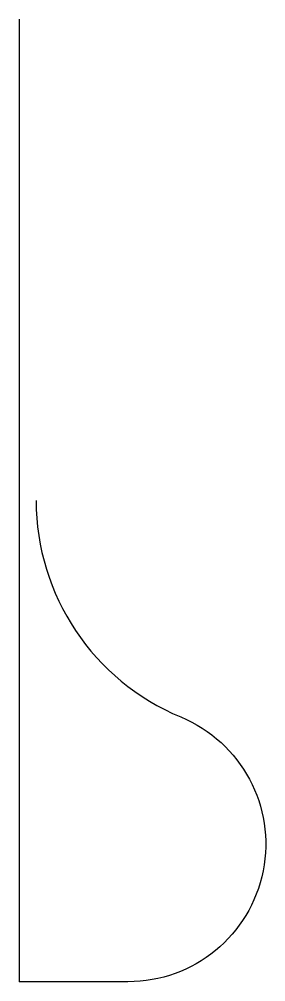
# Model space of a CAD drawing. Header units: inches. Extents: x 0 to 72, y -140 to 140.
import ezdxf

# ---------------------------------------------------------------- set-up
doc = ezdxf.new("R2010")
doc.units = ezdxf.units.IN
doc.header["$MEASUREMENT"] = 0

msp = doc.modelspace()

# ---------------------------------------------------------------- linework, layer by layer
msp.add_line((0, 140.26), (0, -140.26))
msp.add_lwpolyline([(4.92, 0, 0.303188), (47.04, -63.08, -0.820436), (31.67, -140.26), (0, -140.26)], format="xyb")

doc.saveas('drawing.dxf')
